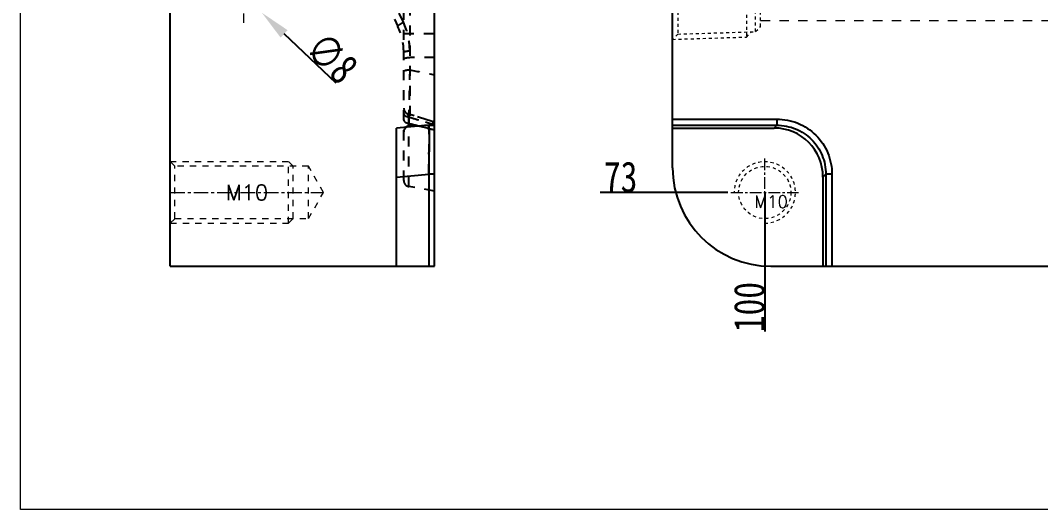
# Model space of a CAD drawing. Header units: millimetres. Extents: x 583 to 1942, y -5112 to 253.
# Drawn here: x 1009.7 to 1175.8, y -2151.8 to -2072.2 of the extents above; entities that cross this region are included whole.
import ezdxf
from ezdxf.enums import TextEntityAlignment as Align

# ---------------------------------------------------------------- set-up
doc = ezdxf.new("R2010")
doc.units = ezdxf.units.MM
doc.header["$LTSCALE"] = 16.335
doc.header["$PDMODE"] = 3
doc.header["$PDSIZE"] = 0.3125
doc.linetypes.add('CENTER', pattern=[0.6, 0.375, -0.075, 0.075, -0.075])
doc.linetypes.add('HIDDEN', pattern=[0.2, 0.1, -0.1])
doc.layers.get('0').update_dxf_attribs({"linetype": 'CONTINUOUS'})
doc.layers.get('Defpoints').update_dxf_attribs({"linetype": 'CONTINUOUS'})
for name, color, linetype, lineweight in [('cool', 153, 'HIDDEN', 9), ('epin', 13, 'CONTINUOUS', 9), ('screw', 33, 'CONTINUOUS', 13)]:
    doc.layers.add(name, color=color, linetype=linetype, lineweight=lineweight)
doc.layers.add('DEFAULT_2', color=8, linetype='HIDDEN')
doc.styles.get("Standard").update_dxf_attribs({"font": 'txt', "width": 0.8})
doc.styles.add('TXT', font='txt.shx', dxfattribs={"bigfont": 'gbcbig.shx'})
doc.dimstyles.new('副本 11', dxfattribs={"dimtxt": 2.5, "dimasz": 2.5, "dimexe": 1.25, "dimexo": 0.625, "dimtad": 1, "dimdsep": 46, "dimtxsty": 'Standard', "dimcen": 2.5, "dimadec": 0, "dimazin": 0, "dimtfac": 1, "dimtmove": 0, "dimatfit": 3, "dimfxl": 0, "dimarcsym": 0})

# ---------------------------------------------------------------- blocks, each defined once
blk = doc.blocks.new('cool_jt_f12')
at = {"layer": 'cool', "ltscale": 0.3}
for p, q in [((0, 7.0785), (0.856, 6.2225)), ((0, 7.0785), (12, 6.7035)), ((12, 6.7035), (12.856, 5.8475)), ((12, 6.7035), (12, -6.7035)), ((0.856, 6.2225), (0.856, -6.2225)), ((13.5, 5.827375), (0.856, 6.2225)), ((0.856, 6.2225), (13.5, 5.827375)), ((14.327375, 5), (13.5, 5.827375)), ((13.5, -5.827375), (13.5, 5.827375)), ((14.327375, -5), (14.327375, 5)), ((0.856, -6.2225), (0, -7.0785)), ((0.856, -6.2225), (13.5, -5.827375)), ((12, -6.7035), (12.856, -5.8475)), ((13.5, -5.827375), (14.327375, -5)), ((0, -7.0785), (12, -6.7035))]:
    blk.add_line(p, q, dxfattribs=at)
blk = doc.blocks.new('8')
at = {"layer": 'cool', "ltscale": 0.932966}
blk.add_line((867.02, 860.75), (1068.36, 860.75), dxfattribs=at)
at = {"layer": 'cool', "color": 0, "ltscale": 0.932966}
blk.add_blockref('cool_jt_f12', (852.69, 864.75), dxfattribs=at)
blk = doc.blocks.new('screw_m10_g')
at = {"layer": 'screw', "color": 1, "linetype": 'CENTER', "ltscale": 0.310989}
for p, q in [((0, -5.5), (0, 5.5)), ((-5.5, 0), (5.5, 0))]:
    blk.add_line(p, q, dxfattribs=at)
at = {"layer": 'screw', "linetype": 'HIDDEN', "ltscale": 0.310989}
blk.add_circle((0, 0), 4.25, dxfattribs=at)
at = {"layer": 'screw', "color": 92, "linetype": 'HIDDEN', "ltscale": 0.310989}
blk.add_arc((0, 0), 5, 270, 180, dxfattribs=at)
at = {"layer": 'screw', "color": 6, "style": 'TXT'}
blk.add_text('M10', height=2, dxfattribs=at).set_placement((-1.7, -2.5))
blk = doc.blocks.new('*D164')
at = {"layer": 'Defpoints', "color": 0}
for p in [(1043.23, -2065.44), (1049.04, -2070.94)]:
    blk.add_point(p, dxfattribs=at)
at = {"layer": 'epin', "color": 4, "lineweight": -2}
blk.add_line((1061.14, -2082.41), (1052.67, -2074.38), dxfattribs=at)
at = {"layer": 'epin', "color": 4}
blk.add_solid([(1053.24, -2073.78), (1052.09, -2074.98), (1049.04, -2070.94)], dxfattribs=at)
at = {"layer": 'epin', "color": 6, "insert": (1060.44, -2078.3), "char_height": 5, "attachment_point": 5, "rotation": 316.5379}
blk.add_mtext('∅8', dxfattribs=at)
blk = doc.blocks.new('*D190')
at = {"layer": 'Defpoints', "color": 0}
for p in [(1230.91, -2027.19), (1110.79, -2100.19), (1124.89, -2100.19)]:
    blk.add_point(p, dxfattribs=at)
at = {"layer": 'epin', "color": 4, "lineweight": -2}
blk.add_line((1124.89, -2100.19), (1104.12, -2100.19), dxfattribs=at)
at = {"layer": 'epin', "color": 6, "insert": (1107.45, -2097.69), "char_height": 5, "attachment_point": 5}
blk.add_mtext('73', dxfattribs=at)
blk = doc.blocks.new('*D195')
at = {"layer": 'Defpoints', "color": 0}
for p in [(1230.91, -2027.19), (1130.91, -2100.19), (1130.91, -2114.84)]:
    blk.add_point(p, dxfattribs=at)
at = {"layer": 'epin', "color": 4, "lineweight": -2}
blk.add_line((1130.91, -2100.19), (1130.91, -2122.84), dxfattribs=at)
at = {"layer": 'epin', "color": 6, "insert": (1128.41, -2118.84), "char_height": 5, "attachment_point": 5, "rotation": 90}
blk.add_mtext('100', dxfattribs=at)

msp = doc.modelspace()

# ---------------------------------------------------------------- linework, layer by layer
at = {"color": 7, "linetype": 'Continuous'}
for p, q in [((1034.136, -2112.189), (1034.136, -1942.189)), ((1077.136, -2112.189), (1077.136, -1942.189)), ((1115.908, -2096.189), (1115.908, -1958.189)), ((1115.908, -2088.253), (1132.879, -2088.253)), ((1132.879, -2088.253), (1132.879, -2089.249)), ((1076.223, -2089.249), (1070.936, -2089.712)), ((1070.936, -2112.189), (1070.936, -2089.712)), ((1115.908, -2089.249), (1132.879, -2089.249)), ((1115.908, -2089.712), (1132.416, -2089.712)), ((1132.416, -2089.712), (1132.879, -2089.249)), ((1070.936, -2097.681), (1076.223, -2097.219)), ((1077.136, -2097.219), (1076.223, -2097.219)), ((1076.223, -2097.219), (1076.223, -2112.189)), ((1140.386, -2097.681), (1140.848, -2097.219)), ((1140.848, -2097.219), (1140.848, -2112.189)), ((1141.844, -2097.219), (1140.848, -2097.219)), ((1141.844, -2097.219), (1141.844, -2112.189)), ((1140.386, -2097.681), (1140.386, -2112.189)), ((1034.136, -2112.189), (1077.136, -2112.189)), ((1131.908, -2112.189), (1329.908, -2112.189))]:
    msp.add_line(p, q, dxfattribs=at)
for centre, radius, start, end in [((1076.136, -2088.253), 1, 275, 0), ((1131.908, -2096.189), 16, 180, 270)]:
    msp.add_arc(centre, radius, start, end, dxfattribs=at)
msp.add_ellipse((1132.355, -2097.742), major_axis=(-5.7, -5.7), ratio=0.9924325, start_param=2.3599926, end_param=3.9231927, dxfattribs=at)
for points, knots in [([(1132.879, -2088.253), (1134.045, -2088.253), (1136.404, -2088.716), (1139.387, -2090.71), (1141.381, -2093.693), (1141.844, -2096.052), (1141.844, -2097.219)], [0, 0, 0, 0, 0.2500014, 0.4999701, 0.7499599, 1, 1, 1, 1]), ([(1076.223, -2089.249), (1076.226, -2089.249), (1076.227, -2089.268), (1076.232, -2089.29), (1076.235, -2089.341), (1076.238, -2089.406), (1076.241, -2089.491), (1076.246, -2089.641), (1076.25, -2089.874), (1076.254, -2090.207), (1076.256, -2090.607), (1076.258, -2091.071), (1076.259, -2091.804), (1076.256, -2092.842), (1076.249, -2094.204), (1076.238, -2095.682), (1076.228, -2096.7), (1076.223, -2097.219)], [0, 0, 0, 0, 0.0012635, 0.004842, 0.0107865, 0.0190965, 0.0297653, 0.0427725, 0.0756625, 0.1174785, 0.1678335, 0.2262378, 0.2921454, 0.4438231, 0.6169368, 0.8047978, 1, 1, 1, 1]), ([(1132.879, -2089.249), (1133.916, -2089.248), (1136.014, -2089.658), (1138.668, -2091.429), (1140.439, -2094.083), (1140.849, -2096.181), (1140.848, -2097.219)], [0, 0, 0, 0, 0.2499997, 0.49997, 0.7499616, 1, 1, 1, 1])]:
    msp.add_open_spline(points, degree=3, knots=knots, dxfattribs=at)
at = {"layer": 'DEFAULT_2', "color": 8, "linetype": 'HIDDEN'}
for p, q in [((1072.136, -2098.244), (1072.136, -2053.771)), ((1073.118, -2053.427), (1073.118, -2089.346)), ((1067.871, -2066.044), (1071.199, -2073.18)), ((1072.087, -2072.499), (1069.294, -2066.508)), ((1072.136, -2074.338), (1077.136, -2074.338)), ((1077.136, -2078.204), (1073.118, -2078.222)), ((1073.819, -2087.713), (1072.83, -2087.398)), ((1072.83, -2087.398), (1072.962, -2087.892)), ((1072.984, -2087.451), (1072.982, -2087.575)), ((1072.985, -2087.406), (1072.984, -2087.451)), ((1072.962, -2099.229), (1072.962, -2087.892)), ((1072.962, -2088.934), (1073.208, -2088.998)), ((1075.669, -2088.719), (1076.322, -2088.914)), ((1076.322, -2088.914), (1076.731, -2089.036)), ((1076.731, -2089.036), (1077.022, -2089.122)), ((1077.022, -2089.122), (1077.136, -2089.155)), ((1077.136, -2089.276), (1073.118, -2089.346)), ((1074.466, -2089.323), (1074.7, -2089.383)), ((1074.7, -2089.383), (1075.677, -2089.631)), ((1075.677, -2089.631), (1076.1, -2089.738)), ((1076.1, -2089.738), (1076.965, -2089.955)), ((1076.965, -2089.955), (1077.136, -2089.997)), ((1077.136, -2099.964), (1072.962, -2099.229))]:
    msp.add_line(p, q, dxfattribs=at)
msp.add_lwpolyline([(1077.136, -2088.738), (1075.917, -2088.367), (1073.819, -2087.713)], dxfattribs=at)
for centre, radius, start, end in [((1062.127, -2077.143), 10.99, 360, 24.99934), ((1062.136, -2077.406), 10, 0, 25), ((1062.066, -2077.155), 11.052, 0.03691, 15.63938), ((2287.23, -2106.367), 1214.393, 178.766681, 179.17747), ((2440.197, -2109.222), 1367.386, 178.785035, 179.085836), ((1263.886, -1134.412), 964.863, 258.596605, 258.839872), ((1073.136, -2086.446), 1, 180.1344, 252.19477), ((1072.968, -2086.74), 1.136, 246.10382, 247.75539), ((1156.385, -1819.782), 280.789, 252.71641, 253.60622), ((1153.055, -1830.641), 269.431, 252.70638, 253.30832), ((1167.752, -1725.778), 375.323, 255.3712, 256.02871), ((1162.559, -1745.876), 354.564, 255.40398, 255.61387), ((1073.136, -2090.346), 1, 91, 180), ((1073.136, -2098.244), 1, 180, 260)]:
    msp.add_arc(centre, radius, start, end, dxfattribs=at)
for points, knots in [([(1071.199, -2073.18), (1071.18, -2073.141), (1071.23, -2073.052), (1071.314, -2072.964), (1071.474, -2072.83), (1071.732, -2072.669), (1071.962, -2072.554), (1072.087, -2072.499)], [0, 0, 0, 0, 0.1125484, 0.2096254, 0.3334648, 0.6448293, 1, 1, 1, 1]), ([(1072.136, -2077.406), (1072.136, -2077.365), (1072.204, -2077.305), (1072.307, -2077.259), (1072.485, -2077.203), (1072.758, -2077.161), (1072.992, -2077.148), (1073.118, -2077.147)], [0, 0, 0, 0, 0.1168732, 0.2126197, 0.334029, 0.6411794, 1, 1, 1, 1]), ([(1072.136, -2078.481), (1072.136, -2078.44), (1072.204, -2078.379), (1072.307, -2078.334), (1072.485, -2078.278), (1072.758, -2078.235), (1072.992, -2078.223), (1073.118, -2078.222)], [0, 0, 0, 0, 0.1168732, 0.2126197, 0.334029, 0.6411794, 1, 1, 1, 1]), ([(1072.136, -2080.487), (1072.136, -2080.446), (1072.204, -2080.386), (1072.307, -2080.34), (1072.485, -2080.284), (1072.758, -2080.241), (1072.992, -2080.229), (1073.118, -2080.228)], [0, 0, 0, 0, 0.1168732, 0.2126197, 0.334029, 0.6411794, 1, 1, 1, 1]), ([(1072.136, -2087.349), (1072.136, -2087.415), (1072.189, -2087.562), (1072.378, -2087.725), (1072.645, -2087.842), (1072.852, -2087.881), (1072.962, -2087.892)], [0, 0, 0, 0, 0.1859248, 0.4116138, 0.6874695, 1, 1, 1, 1]), ([(1072.962, -2087.892), (1072.944, -2087.826), (1072.914, -2087.717), (1072.869, -2087.537), (1072.851, -2087.49), (1072.829, -2087.386), (1072.83, -2087.398)], [0, 0, 0, 0, 0.3978378, 0.7166814, 0.9263663, 1, 1, 1, 1]), ([(1072.136, -2088.35), (1072.136, -2088.421), (1072.187, -2088.575), (1072.375, -2088.753), (1072.643, -2088.879), (1072.851, -2088.922), (1072.962, -2088.934)], [0, 0, 0, 0, 0.1936277, 0.421712, 0.6943378, 1, 1, 1, 1]), ([(1072.982, -2087.575), (1072.98, -2087.692), (1072.973, -2088.145), (1072.967, -2088.598), (1072.962, -2088.934)], [0, 0, 0, 0, 0.259174, 1, 1, 1, 1]), ([(1076.223, -2097.219), (1076.228, -2096.7), (1076.238, -2095.682), (1076.249, -2094.205), (1076.256, -2092.843), (1076.259, -2091.805), (1076.258, -2091.071), (1076.256, -2090.607), (1076.254, -2090.207), (1076.25, -2089.875), (1076.246, -2089.641), (1076.241, -2089.491), (1076.238, -2089.406), (1076.235, -2089.341), (1076.232, -2089.29), (1076.227, -2089.268), (1076.226, -2089.249), (1076.223, -2089.249)], [0, 0, 0, 0, 0.1951927, 0.3830066, 0.5561041, 0.7077866, 0.7737023, 0.8321161, 0.8824864, 0.924312, 0.9572164, 0.9702293, 0.980901, 0.9892125, 0.9951576, 0.9987363, 1, 1, 1, 1])]:
    msp.add_open_spline(points, degree=3, knots=knots, dxfattribs=at)
for points in [[(1072.538, -2087.791), (1072.596, -2087.815), (1072.655, -2087.834), (1072.715, -2087.849)], [(1072.715, -2087.849), (1072.796, -2087.87), (1072.879, -2087.884), (1072.962, -2087.892)]]:
    msp.add_open_spline(points, degree=3, dxfattribs=at)
at = {"layer": 'epin', "color": 1, "linetype": 'CENTER', "ltscale": 0.248791}
msp.add_line((1046.136, -2072.589), (1046.136, -2063.789), dxfattribs=at)
at = {"layer": 'epin', "color": 0}
msp.add_lwpolyline([(1009.74, -1915.884), (1385.098, -1915.884), (1385.098, -2151.806), (1009.74, -2151.806)], close=True, dxfattribs=at)
at = {"layer": 'screw', "color": 92, "linetype": 'HIDDEN', "ltscale": 0.621977}
for p, q in [((1053.386, -2095.189), (1034.136, -2095.189)), ((1054.136, -2095.939), (1053.386, -2095.189)), ((1053.386, -2105.189), (1053.386, -2095.189)), ((1054.136, -2104.439), (1054.136, -2095.939)), ((1034.136, -2105.189), (1053.386, -2105.189)), ((1053.386, -2105.189), (1054.136, -2104.439))]:
    msp.add_line(p, q, dxfattribs=at)
at = {"layer": 'screw', "linetype": 'HIDDEN', "ltscale": 0.621977}
for p, q in [((1034.886, -2095.939), (1034.136, -2095.189)), ((1034.886, -2104.439), (1034.886, -2095.939)), ((1056.636, -2095.939), (1034.886, -2095.939)), ((1059.089, -2100.189), (1056.636, -2095.939)), ((1056.636, -2104.439), (1056.636, -2095.939)), ((1056.636, -2104.439), (1059.089, -2100.189)), ((1034.136, -2105.189), (1034.886, -2104.439)), ((1034.886, -2104.439), (1056.636, -2104.439))]:
    msp.add_line(p, q, dxfattribs=at)
at = {"layer": 'screw', "color": 1, "linetype": 'CENTER', "ltscale": 0.388736}
msp.add_line((1034.136, -2100.189), (1059.089, -2100.189), dxfattribs=at)

# ---------------------------------------------------------------- block references
at = {"layer": 'epin', "color": 0}
msp.add_blockref('8', (263.218, -2932.944), dxfattribs=at)
at = {"layer": 'screw'}
msp.add_blockref('screw_m10_g', (1130.908, -2100.189), dxfattribs=at)

# ---------------------------------------------------------------- texts
at = {"layer": 'screw', "color": 222, "linetype": 'HIDDEN', "ltscale": 0.621977, "style": 'TXT'}
msp.add_text('M10', height=2.5, dxfattribs=at).set_placement((1046.612, -2100.189), align=Align.MIDDLE)

# ---------------------------------------------------------------- dimensions: what is measured, and where the dimension line sits
at = {"layer": 'epin', "color": 0}
for feature_location, offset, dtype, picture, middle in [((1124.895, -2100.189), (-14.106, 0), 0, '*D190', (1107.455, -2097.689)), ((1130.908, -2100.189), (0, -14.648), 1, '*D195', (1128.408, -2118.837))]:
    dim = msp.add_ordinate_dim(feature_location=feature_location, offset=offset, dtype=dtype, origin=(1230.908, -2027.189), dimstyle='副本 11', override={"dimtxt": 5, "dimasz": 5, "dimexe": 0, "dimexo": 0, "dimgap": 0, "dimcen": 0, "dimclrd": 4, "dimclre": 4, "dimclrt": 6, "dimtofl": 0}, dxfattribs=at)
    dim.commit()
    dim.dimension.update_dxf_attribs({"geometry": picture, "text_midpoint": middle})
dim = msp.add_diameter_dim_2p(p1=(1043.232, -2065.438), p2=(1049.039, -2070.941), dimstyle='副本 11', override={"dimtxt": 5, "dimasz": 5, "dimexe": 0, "dimexo": 0, "dimgap": 0, "dimcen": 0, "dimclrd": 4, "dimclre": 4, "dimclrt": 6, "dimtofl": 0}, dxfattribs=at)
dim.commit()
dim.dimension.update_dxf_attribs({"geometry": '*D164', "text_midpoint": (1060.436, -2078.298)})

doc.saveas('drawing.dxf')
